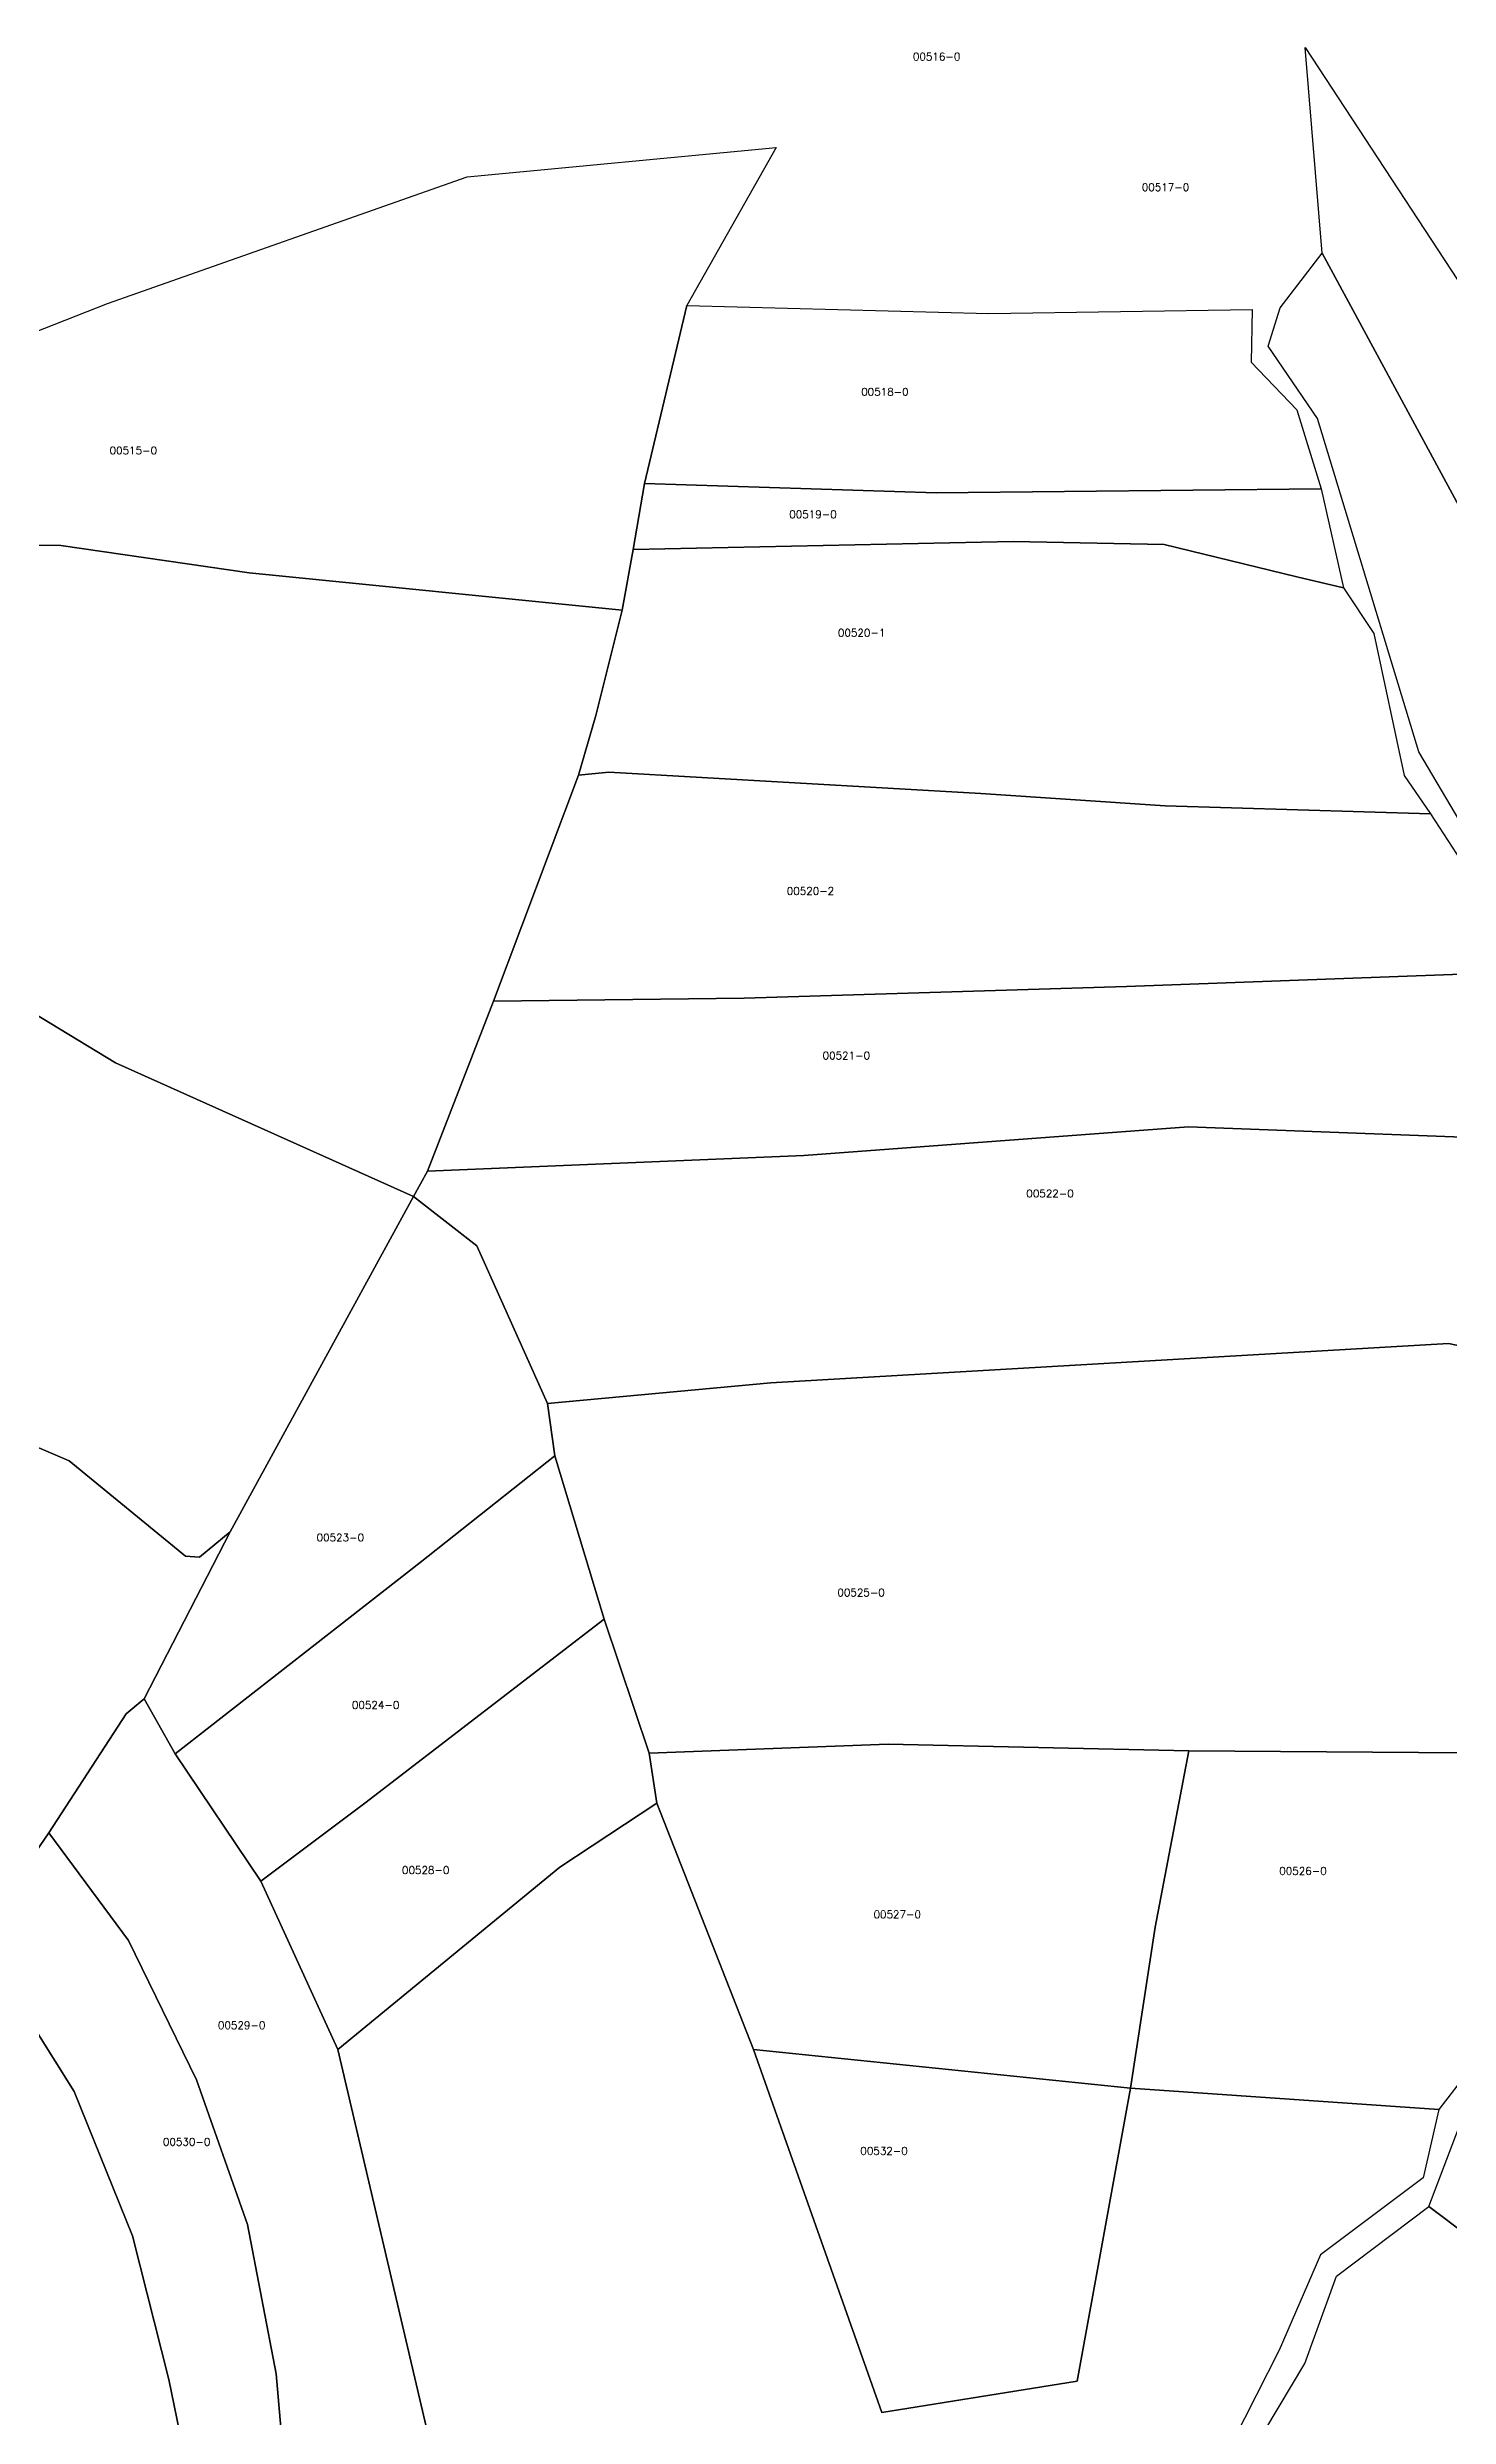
# Model space of a CAD drawing. Header units: metres. Extents: x 7423707 to 7427500, y 4706661 to 4708784.
# Drawn here: x 7425017.2 to 7425202, y 4708461.4 to 4708774 of the extents above; entities that cross this region are included whole.
import ezdxf

# ---------------------------------------------------------------- set-up
doc = ezdxf.new("R2010")
doc.units = ezdxf.units.M
doc.layers.add('Numrat_Parcelave', color=7, linetype='Continuous')
doc.layers.add('Parcelat_kadastrale2021', color=7, linetype='Continuous')
doc.styles.get("Standard").update_dxf_attribs({"font": 'simplex.shx'})

msp = doc.modelspace()

# ---------------------------------------------------------------- linework, layer by layer
at = {"layer": 'Parcelat_kadastrale2021'}
for points in [[(7425233.98, 4708657.02), (7425185.35, 4708746.91), (7425183.14, 4708774.05), (7425245.28, 4708679.25), (7425240.37, 4708674.09)], [(7424955.09, 4708712.6), (7424987.43, 4708725.43), (7425025.12, 4708740.26), (7425072.56, 4708756.96), (7425113.33, 4708760.84), (7425101.56, 4708739.99), (7425095.95, 4708716.47), (7425094.48, 4708707.78), (7425093.01, 4708699.76), (7425043.83, 4708704.71), (7425018.97, 4708708.32), (7424995.72, 4708708.59)], [(7425185.35, 4708746.91), (7425233.98, 4708657.02), (7425231.28, 4708648.3), (7425228.21, 4708628.66), (7425223.17, 4708608.89), (7425217.52, 4708613.92), (7425221.7, 4708629.52), (7425208.93, 4708662.79), (7425198.12, 4708681.09), (7425184.74, 4708725.05), (7425178.23, 4708734.63), (7425179.83, 4708739.66)], [(7425095.95, 4708716.47), (7425101.56, 4708739.99), (7425141.39, 4708738.92), (7425176.14, 4708739.45), (7425176.01, 4708732.5), (7425182.02, 4708726.22), (7425185.23, 4708715.79), (7425134.44, 4708715.26)], [(7425094.48, 4708707.78), (7425095.95, 4708716.47), (7425134.44, 4708715.26), (7425185.23, 4708715.79), (7425188.17, 4708702.7), (7425182.02, 4708704.17), (7425164.51, 4708708.44), (7425144.6, 4708708.85)], [(7424925.02, 4708701.78), (7424955.09, 4708712.6), (7424995.72, 4708708.59), (7425018.97, 4708708.32), (7425043.83, 4708704.71), (7425093.01, 4708699.76), (7425089.54, 4708685.86), (7425087.26, 4708677.98), (7425076.04, 4708648.18), (7425067.35, 4708625.73), (7425065.48, 4708622.38), (7425026.19, 4708640.03), (7424983.02, 4708666.22), (7424950.14, 4708687.34)], [(7425087.26, 4708677.98), (7425089.54, 4708685.86), (7425093.01, 4708699.76), (7425094.48, 4708707.78), (7425144.6, 4708708.85), (7425164.51, 4708708.44), (7425182.02, 4708704.17), (7425188.17, 4708702.7), (7425192.18, 4708696.68), (7425196.18, 4708677.97), (7425199.66, 4708672.9), (7425164.64, 4708673.97), (7425140.32, 4708675.57), (7425091.27, 4708678.38)], [(7424893.88, 4708688.15), (7424925.02, 4708701.78), (7424950.14, 4708687.34), (7424983.02, 4708666.22), (7425026.19, 4708640.03), (7425065.48, 4708622.38), (7425041.29, 4708578.15), (7425037.27, 4708574.81), (7425035.4, 4708574.94), (7425020.04, 4708587.51), (7425011.35, 4708591.25), (7424995.04, 4708603.01), (7424957.76, 4708632.95), (7424917.93, 4708666.23)], [(7425076.04, 4708648.18), (7425087.26, 4708677.98), (7425091.27, 4708678.38), (7425140.32, 4708675.57), (7425164.64, 4708673.97), (7425199.66, 4708672.9), (7425207.08, 4708661.47), (7425208.55, 4708651.91), (7425159.56, 4708650.11), (7425109.11, 4708648.58)], [(7425067.35, 4708625.73), (7425076.04, 4708648.18), (7425109.11, 4708648.58), (7425159.56, 4708650.11), (7425208.55, 4708651.91), (7425219.05, 4708629.63), (7425167.74, 4708631.6), (7425116.99, 4708627.8)], [(7425065.48, 4708622.38), (7425067.35, 4708625.73), (7425116.99, 4708627.8), (7425167.74, 4708631.6), (7425219.05, 4708629.63), (7425214.29, 4708614.7), (7425221.11, 4708598.98), (7425202.04, 4708602.99), (7425112.63, 4708597.8), (7425083.15, 4708595.09), (7425073.83, 4708615.89)], [(7425041.29, 4708578.15), (7425065.48, 4708622.38), (7425073.83, 4708615.89), (7425083.15, 4708595.09), (7425084.13, 4708588.15), (7425066.35, 4708574.07), (7425034.06, 4708548.82), (7425029.94, 4708556.08)], [(7425083.15, 4708595.09), (7425112.63, 4708597.8), (7425202.04, 4708602.99), (7425221.11, 4708598.98), (7425221.98, 4708583.6), (7425210.17, 4708548.92), (7425167.79, 4708549.24), (7425128.13, 4708550.11), (7425096.59, 4708548.92), (7425090.63, 4708566.59), (7425084.13, 4708588.15)], [(7425034.06, 4708548.82), (7425066.35, 4708574.07), (7425084.13, 4708588.15), (7425090.63, 4708566.59), (7425059.09, 4708542.31), (7425045.33, 4708532.02)], [(7425045.33, 4708532.02), (7425059.09, 4708542.31), (7425090.63, 4708566.59), (7425096.59, 4708548.92), (7425097.57, 4708542.31), (7425084.78, 4708533.86), (7425055.52, 4708509.8)], [(7425029.94, 4708556.08), (7425034.06, 4708548.82), (7425045.33, 4708532.02), (7425055.52, 4708509.8), (7425067, 4708460.82), (7425071.44, 4708441.42), (7425067.54, 4708429.83), (7425050.85, 4708427.01), (7425047.39, 4708467), (7425043.59, 4708486.72), (7425036.88, 4708505.79), (7425027.88, 4708524.22), (7425017.37, 4708538.41), (7425027.56, 4708554.13)], [(7425096.59, 4708548.92), (7425128.13, 4708550.11), (7425167.79, 4708549.24), (7425163.35, 4708525.95), (7425160.1, 4708504.71), (7425110.35, 4708509.8), (7425097.57, 4708542.31)], [(7425167.79, 4708549.24), (7425210.17, 4708548.92), (7425208.43, 4708536.24), (7425212.87, 4708517.6), (7425200.74, 4708501.89), (7425160.1, 4708504.71), (7425163.35, 4708525.95)], [(7425160.1, 4708504.71), (7425200.74, 4708501.89), (7425198.68, 4708492.89), (7425185.13, 4708482.71), (7425179.71, 4708470.14), (7425167.57, 4708446.19), (7425159.33, 4708441.42), (7425146.33, 4708436.87), (7425132.57, 4708433.29), (7425114.03, 4708425.92), (7425095.29, 4708420.94), (7425074.91, 4708418.01), (7425064.4, 4708417.69), (7425067.54, 4708429.83), (7425071.44, 4708441.42), (7425067, 4708460.82), (7425055.52, 4708509.8), (7425084.78, 4708533.86), (7425097.57, 4708542.31), (7425110.35, 4708509.8), (7425127.26, 4708461.9), (7425153.05, 4708466.02)], [(7425017.37, 4708538.41), (7425027.88, 4708524.22), (7425036.88, 4708505.79), (7425043.59, 4708486.72), (7425047.39, 4708467), (7425050.85, 4708427.01), (7425046.84, 4708426.68), (7425037.09, 4708447.38), (7425033.19, 4708466.24), (7425028.42, 4708485.2), (7425020.73, 4708504.28), (7425007.94, 4708524.65)], [(7425050.85, 4708427.01), (7425067.54, 4708429.83), (7425064.4, 4708417.69), (7425058.65, 4708398.07), (7425046.73, 4708415.63), (7425038.5, 4708423.54), (7425007.4, 4708444.24), (7424984.64, 4708455.08), (7424970.84, 4708458.99), (7424964.37, 4708460.82), (7424965.56, 4708463.75), (7424986.7, 4708488.57), (7425007.94, 4708524.65), (7425020.73, 4708504.28), (7425028.42, 4708485.2), (7425033.19, 4708466.24), (7425037.09, 4708447.38), (7425046.84, 4708426.68)], [(7425110.35, 4708509.8), (7425160.1, 4708504.71), (7425153.05, 4708466.02), (7425127.26, 4708461.9)], [(7425254.68, 4708466.05), (7425254, 4708463.92), (7425250.89, 4708450.39), (7425199.46, 4708489.1), (7425203.36, 4708499.39), (7425228.58, 4708482.61), (7425246.62, 4708470.09)], [(7425250.89, 4708450.39), (7425247.64, 4708435.23), (7425236.4, 4708404.24), (7425230.58, 4708398.15), (7425207.57, 4708379.61), (7425163.18, 4708424.14), (7425163.59, 4708441.32), (7425168.87, 4708444.57), (7425183.08, 4708468.39), (7425187.27, 4708479.9), (7425199.46, 4708489.1)]]:
    msp.add_lwpolyline(points, close=True, dxfattribs=at)
msp.add_lwpolyline([(7425011.35, 4708591.25), (7425020.04, 4708587.51), (7425035.4, 4708574.94), (7425037.27, 4708574.81), (7425041.29, 4708578.15), (7425029.94, 4708556.08), (7425027.56, 4708554.13), (7425017.37, 4708538.41), (7425007.94, 4708524.65)], dxfattribs=at)

# ---------------------------------------------------------------- texts
at = {"layer": 'Numrat_Parcelave'}
for s, p in [('00516-0', (7425131.37, 4708772.33)), ('00517-0', (7425161.57, 4708755.09)), ('00518-0', (7425124.55, 4708728.09)), ('00515-0', (7425025.39, 4708720.35)), ('00519-0', (7425115.06, 4708711.92)), ('00520-1', (7425121.48, 4708696.29)), ('00520-2', (7425114.73, 4708662.21)), ('00521-0', (7425119.46, 4708640.49)), ('00522-0', (7425146.34, 4708622.29)), ('00523-0', (7425052.7, 4708576.88)), ('00525-0', (7425121.41, 4708569.62)), ('00524-0', (7425057.36, 4708554.78)), ('00528-0', (7425063.97, 4708532.99)), ('00526-0', (7425179.71, 4708532.88)), ('00527-0', (7425126.18, 4708527.14)), ('00529-0', (7425039.69, 4708512.51)), ('00530-0', (7425032.43, 4708497.12)), ('00532-0', (7425124.44, 4708495.93))]:
    msp.add_text(s, height=1, dxfattribs=at).set_placement(p)

doc.saveas('drawing.dxf')
